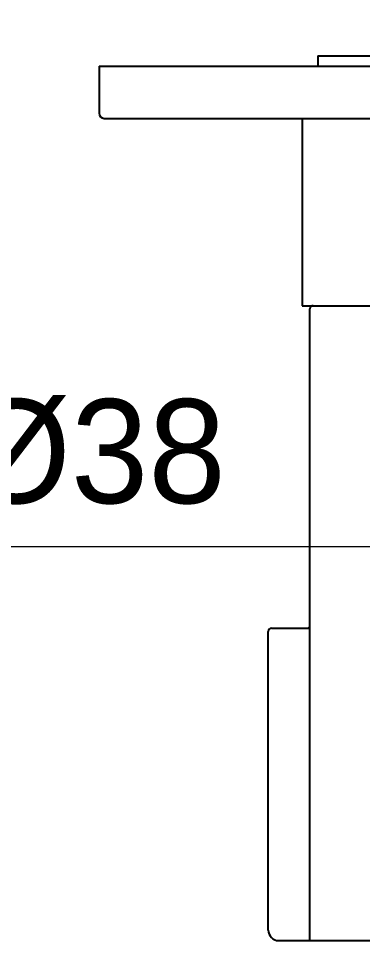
# Model space of a CAD drawing. Extents: x 0 to 1128, y 0 to 827.
# Drawn here: x 217.4 to 250.4, y 249.9 to 338.5 of the extents above; entities that cross this region are included whole.
import ezdxf

# ---------------------------------------------------------------- set-up
doc = ezdxf.new("R2010")
doc.units = 0
doc.header["$LTSCALE"] = 10
doc.header["$MEASUREMENT"] = 0
doc.header["$PDMODE"] = 3
doc.header["$PDSIZE"] = -10
doc.layers.get('0').update_dxf_attribs({"linetype": 'CONTINUOUS'})
doc.layers.get('DEFPOINTS').update_dxf_attribs({"linetype": 'CONTINUOUS'})
doc.layers.add('외형선', color=3, linetype='CONTINUOUS', lineweight=35)
doc.styles.add('Daelim Dimension', font='')
doc.styles.get('Daelim Dimension').set_extended_font_data('나눔고딕')
doc.dimstyles.new('DEFAULT', dxfattribs={"dimscale": 2, "dimtxt": 2, "dimasz": 2, "dimexe": 0, "dimexo": 2, "dimgap": 1, "dimtad": 1, "dimdec": 0, "dimzin": 9, "dimdsep": 46, "dimtxsty": 'Daelim Dimension', "dimcen": 0.5, "dimclrd": 5, "dimclre": 5, "dimclrt": 256, "dimadec": 1, "dimazin": 0, "dimtfac": 1, "dimtdec": 0, "dimtix": 1, "dimtmove": 0, "dimatfit": 3, "dimfxl": 1, "dimtolj": 1, "dimtzin": 1, "dimlwd": 9, "dimlwe": 9, "dimarcsym": 0})

# ---------------------------------------------------------------- blocks, each defined once
blk = doc.blocks.new('*D58')
at = {"color": 5, "lineweight": 9, "ltscale": 0.5, "transparency": 16777216}
for p, q in [((252.636, 334.508), (252.636, 287.753)), ((287.636, 333.411), (287.636, 287.753)), ((252.636, 287.753), (153.365, 287.753)), ((283.636, 287.753), (256.636, 287.753))]:
    blk.add_line(p, q, dxfattribs=at)
at = {"color": 5, "ltscale": 0.5, "transparency": 16777216}
for points in [[(256.636, 288.42), (256.636, 287.087), (252.636, 287.753)], [(283.636, 288.42), (283.636, 287.087), (287.636, 287.753)]]:
    blk.add_solid(points, dxfattribs=at)
at = {"layer": 'DEFPOINTS', "color": 0, "ltscale": 0.5, "transparency": 16777216}
for p in [(252.636, 338.508), (287.636, 337.411), (287.636, 287.753)]:
    blk.add_point(p, dxfattribs=at)
at = {"color": 7, "ltscale": 0.5, "transparency": 16777216, "insert": (197.711, 296.392), "char_height": 10, "attachment_point": 5, "style": 'Daelim Dimension'}
blk.add_mtext('\\A1;설치구멍 %%C38', dxfattribs=at)

msp = doc.modelspace()

# ---------------------------------------------------------------- linework, layer by layer
at = {"color": 0}
for p, q in [((225.135, 333.908), (315.135, 333.908)), ((225.635, 328.908), (314.635, 328.908))]:
    msp.add_line(p, q, dxfattribs=at)
at = {"layer": '외형선', "color": 0, "linetype": 'ByBlock', "lineweight": -2, "ltscale": 6}
for p, q in [((246.135, 334.908), (246.135, 333.908)), ((246.135, 334.908), (294.135, 334.908)), ((225.135, 333.908), (225.135, 329.408)), ((244.635, 328.908), (244.635, 310.908)), ((244.635, 310.908), (295.635, 310.908)), ((245.385, 249.908), (245.385, 310.608)), ((245.685, 310.908), (247.785, 310.908)), ((241.385, 250.908), (241.385, 279.608)), ((241.685, 279.908), (245.385, 279.908)), ((242.385, 249.908), (297.885, 249.908))]:
    msp.add_line(p, q, dxfattribs=at)
for centre, radius, start, end in [((225.635, 329.408), 0.5, 180, 270), ((245.685, 310.608), 0.3, 90, 180), ((245.085, 280.208), 0.3, 270, 0), ((241.685, 279.608), 0.3, 90, 180), ((242.385, 250.908), 1, 180, 270)]:
    msp.add_arc(centre, radius, start, end, dxfattribs=at)

# ---------------------------------------------------------------- dimensions: what is measured, and where the dimension line sits
at = {"color": 5, "ltscale": 0.5}
dim = msp.add_linear_dim(base=(287.636, 287.753), p1=(252.636, 338.508), p2=(287.636, 337.411), text='설치구멍 %%C38', dimstyle='DEFAULT', override={"dimtxt": 5, "dimclrt": 7}, dxfattribs=at)
dim.commit()
dim.dimension.update_dxf_attribs({"geometry": '*D58', "text_midpoint": (197.711, 287.753), "dimtype": 160})

doc.saveas('drawing.dxf')
